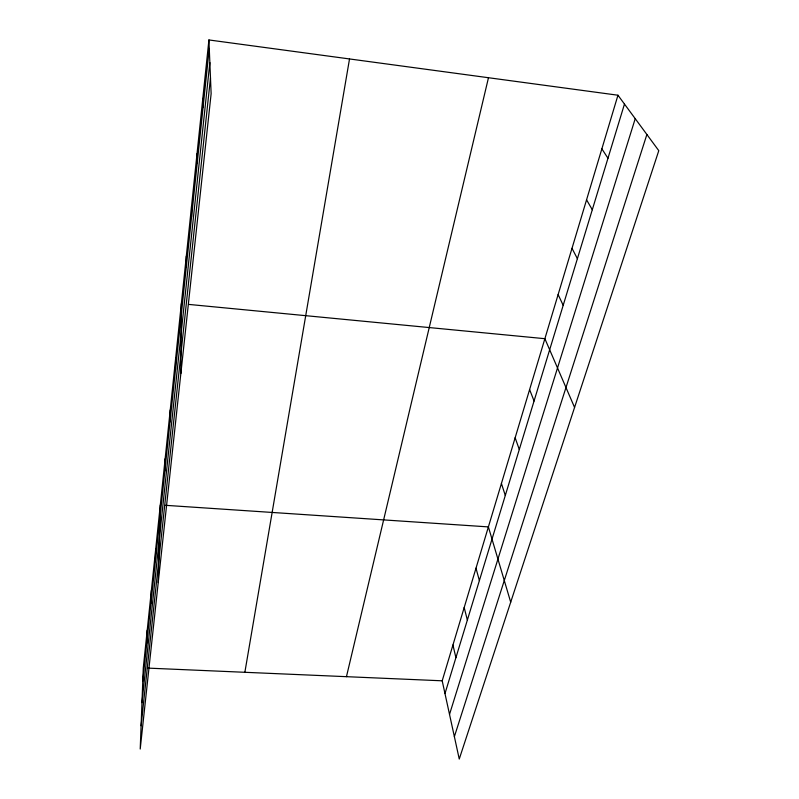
<?xml version="1.0" encoding="UTF-8"?>
<svg xmlns="http://www.w3.org/2000/svg" width="799" height="799" viewBox="0 0 799 799"><rect width="100%" height="100%" fill="white"/><g stroke="black" fill="none" stroke-linecap="round" stroke-linejoin="round"><path stroke-width="1.2" d="M186.307 266.986L186.317 256.189M180.844 373.533L181.353 303.7M175.48 369.957L175.64 358.332M170.027 421.912L170.247 409.927M164.864 471.02L165.143 458.736M158.222 582.581L160.319 504.968M155.346 561.597L155.725 548.843M150.951 603.455L151.371 590.511M146.766 643.235L147.226 630.161M208.919 39.95L143.281 667.914L140.215 749.033L211.136 93.653L208.919 39.95L617.957 95.221L658.785 150.661L459.255 759.05L442.197 680.808L617.957 95.221M142.781 681.108L209.268 48.479M141.972 702.681L209.847 62.592M141.093 725.762L210.487 77.932M244.864 672.289L349.523 58.946M346.456 676.673L488.479 77.723M444.983 693.562L624.468 104.07M449.517 714.406L635.225 118.671M454.371 736.648L646.88 134.492M148.155 668.124L442.197 680.808M165.213 505.298L488.389 526.901L510.701 602.176M188.734 304.409L544.878 338.696L574.571 407.44M601.867 148.844L607.969 158.252M586.566 199.82L592.299 209.728M572.004 248.339L577.397 258.686M558.121 294.581L563.195 305.308M529.607 389.572L534.062 400.998M515.145 437.762L519.29 449.497M501.422 483.475L505.298 495.47M475.994 568.199L479.38 580.583M464.189 607.53L467.355 620.064M452.943 645.023L455.909 657.677M202.816 98.367L203.056 107.575M197.023 153.728L197.183 163.525M191.54 206.262L191.6 216.599"/></g></svg>
